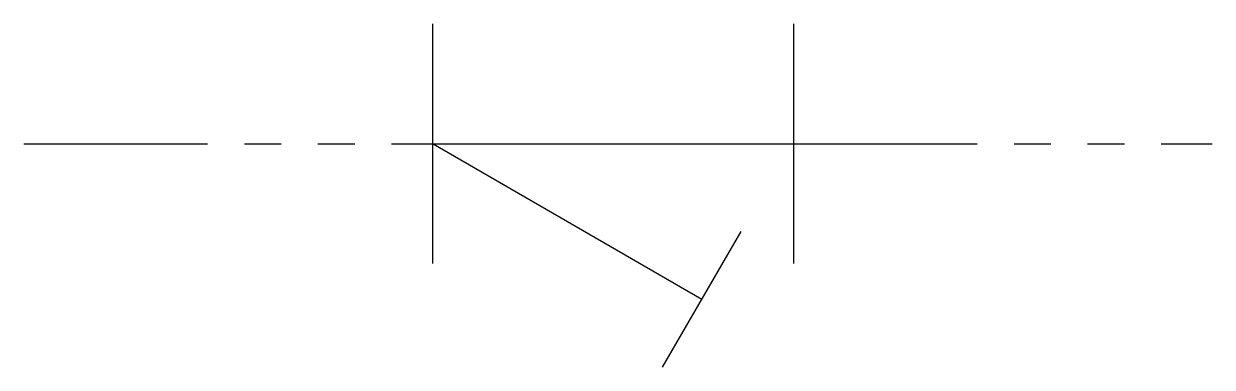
# Model space of a CAD drawing. Extents: x -20717.5 to -20697.3, y -11927.7 to -11921.8.
import ezdxf

# ---------------------------------------------------------------- set-up
doc = ezdxf.new("R2010")
doc.units = 0
doc.header["$MEASUREMENT"] = 0
doc.linetypes.add('PHANTOM2', pattern=[1.25, 0.625, -0.125, 0.125, -0.125, 0.125, -0.125])
doc.layers.add('1', color=7, linetype='CONTINUOUS')

msp = doc.modelspace()

# ---------------------------------------------------------------- linework, layer by layer
at = {"layer": '1', "color": 2}
for p, q in [((-20710.596, -11921.827), (-20710.596, -11925.902)), ((-20704.463, -11921.827), (-20704.463, -11925.902)), ((-20710.581, -11923.865), (-20704.463, -11923.865)), ((-20710.581, -11923.865), (-20706.019, -11926.509)), ((-20706.688, -11927.663), (-20705.35, -11925.355))]:
    msp.add_line(p, q, dxfattribs=at)
at = {"layer": '1', "color": 1, "linetype": 'PHANTOM2', "ltscale": 5}
for p, q in [((-20717.541, -11923.865), (-20710.581, -11923.865)), ((-20704.463, -11923.865), (-20697.344, -11923.865))]:
    msp.add_line(p, q, dxfattribs=at)

doc.saveas('drawing.dxf')
